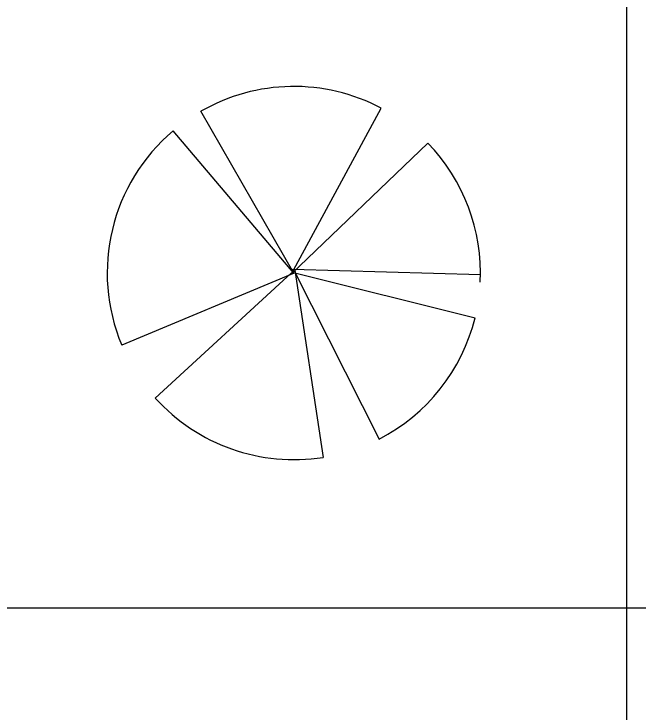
# Model space of a CAD drawing. Header units: inches. Extents: x 7658 to 73799, y 48 to 40262.
# Drawn here: x 53208 to 55393, y 5049 to 7494 of the extents above; entities that cross this region are included whole.
import ezdxf

# ---------------------------------------------------------------- set-up
doc = ezdxf.new("R2010")
doc.units = ezdxf.units.IN
doc.layers.add('www.cad-blocks.net', color=7, linetype='Continuous')

# ---------------------------------------------------------------- blocks, each defined once
blk = doc.blocks.new('A$C516926BB')
for p, q in [((43.9625, 38.5194), (43.9625, 0)), ((0, 4.7221), (62.4121, 4.7221))]:
    blk.add_line(p, q)
blk = doc.blocks.new('A$C54EE0D54')
for p, q in [((0.6437, 0.6493), (0.958, 1.2288)), ((0.6524, 0.6521), (0.327, 1.2178)), ((0.6524, 0.6521), (0.2305, 1.15)), ((0.6437, 0.6493), (1.1208, 1.1066)), ((0.6478, 0.6657), (1.3051, 0.6472)), ((0.6563, 0.6618), (0.7543, 0.0074)), ((0.6538, 0.6521), (0.0505, 0.3998)), ((0.6446, 0.6528), (0.168, 0.2147)), ((0.6546, 0.658), (0.9502, 0.0713)), ((0.656, 0.6534), (1.2861, 0.496))]:
    blk.add_line(p, q)
for start, end in [(62.0873, 119.9086), (130.2805, 202.7379), (357.2428, 44.1464), (297.1484, 346.1624), (222.08, 278.9779)]:
    blk.add_arc((0.6524, 0.6521), 0.6526, start, end)

msp = doc.modelspace()

# ---------------------------------------------------------------- block references
at = {"xscale": 1000, "yscale": 1000, "zscale": 1000}
msp.add_blockref('A$C54EE0D54', (53533.6, 5935.6), dxfattribs=at)
at = {"layer": 'www.cad-blocks.net', "color": 155, "true_color": 0x546d8e, "xscale": 1000, "yscale": 1000, "zscale": 1000}
msp.add_blockref('A$C516926BB', (11386.7, 694.4), dxfattribs=at)

doc.saveas('drawing.dxf')
